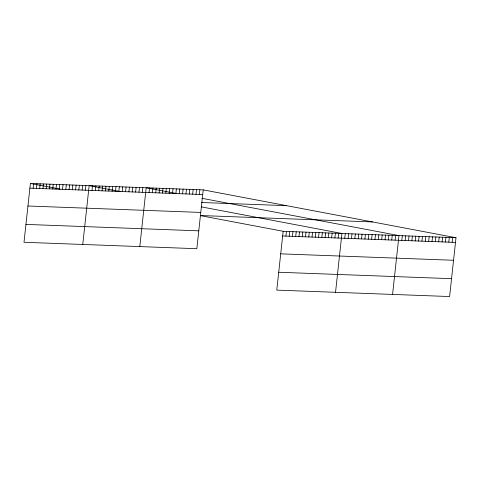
<?xml version="1.0" encoding="UTF-8"?>
<svg xmlns="http://www.w3.org/2000/svg" width="480" height="480" viewBox="0 0 480 480"><rect width="100%" height="100%" fill="white"/><g stroke="black" fill="none" stroke-linecap="round" stroke-linejoin="round"><path stroke-width="0.72" d="M30.39 183.456L24 242.274L196.836 248.706L203.226 189.882L30.39 183.456L60.048 189.066M33.144 188.256L33.654 183.576M36.408 188.376L36.918 183.696M39.678 188.502L40.182 183.816M42.942 188.622L43.446 183.942M46.206 188.742L46.716 184.062M49.47 188.862L49.98 184.182M52.734 188.988L53.244 184.302M55.998 189.108L56.508 184.428M59.262 189.228L59.772 184.548M62.526 189.348L63.036 184.668M65.796 189.474L66.3 184.788M69.06 189.594L69.564 184.914M72.324 189.714L72.834 185.034M75.588 189.834L76.098 185.154M78.852 189.954L79.362 185.274M82.116 190.08L82.626 185.4M85.38 190.2L85.89 185.52M82.764 244.458L89.154 185.64L120.048 191.49M92.004 190.446L92.508 185.766M95.358 190.572L95.862 185.892M98.712 190.698L99.222 186.012M102.066 190.818L102.576 186.138M105.42 190.944L105.93 186.264M108.774 191.07L109.284 186.39M112.134 191.196L112.638 186.516M115.488 191.322L115.998 186.636M118.842 191.442L119.352 186.762M122.196 191.568L122.706 186.888M125.55 191.694L126.06 187.014M128.91 191.82L129.414 187.14M132.264 191.946L132.768 187.26M135.618 192.066L136.128 187.386M138.972 192.192L139.482 187.512M142.326 192.318L142.836 187.638M139.8 246.582L146.19 187.764L175.848 193.374M149.04 192.57L149.544 187.884M152.394 192.69L152.904 188.01M155.748 192.816L156.258 188.136M159.102 192.942L159.612 188.262M162.456 193.068L162.966 188.388M165.816 193.194L166.32 188.508M169.17 193.314L169.674 188.634M172.524 193.44L173.034 188.76M175.878 193.566L176.388 188.886M179.232 193.692L179.742 189.012M182.586 193.818L183.096 189.132M185.946 193.938L186.45 189.258M189.3 194.064L189.81 189.384M192.654 194.19L193.164 189.51M196.008 194.316L196.518 189.636M199.362 194.442L199.872 189.756M200.364 215.628L283.164 231.294L276.774 290.118L449.61 296.544L456 237.726L203.226 189.882M285.918 236.1L286.428 231.42M289.182 236.22L289.692 231.54M292.446 236.34L292.956 231.66M295.71 236.466L296.22 231.78M298.98 236.586L299.484 231.906M302.244 236.706L302.748 232.026M305.508 236.826L306.018 232.146M308.772 236.952L309.282 232.266M312.036 237.072L312.546 232.392M315.3 237.192L315.81 232.512M318.564 237.312L319.074 232.632M321.828 237.432L322.338 232.752M325.098 237.558L325.602 232.878M328.362 237.678L328.866 232.998M331.626 237.798L332.136 233.118M334.89 237.918L335.4 233.238M338.154 238.044L338.664 233.364M335.538 292.302L341.928 233.484L201.216 206.85M344.772 238.29L345.282 233.61M348.126 238.416L348.636 233.73M351.486 238.536L351.99 233.856M354.84 238.662L355.35 233.982M358.194 238.788L358.704 234.108M361.548 238.914L362.058 234.234M364.902 239.04L365.412 234.354M368.262 239.16L368.766 234.48M371.616 239.286L372.12 234.606M374.97 239.412L375.48 234.732M378.324 239.538L378.834 234.858M381.678 239.664L382.188 234.978M385.032 239.784L385.542 235.104M388.392 239.91L388.896 235.23M391.746 240.036L392.256 235.356M395.1 240.162L395.61 235.482M392.574 294.426L398.964 235.602L201.804 198.288M401.808 240.408L402.318 235.728M405.168 240.534L405.672 235.854M408.522 240.66L409.026 235.98M411.876 240.786L412.386 236.106M415.23 240.906L415.74 236.226M418.584 241.032L419.094 236.352M421.938 241.158L422.448 236.478M425.298 241.284L425.802 236.604M428.652 241.41L429.162 236.73M432.006 241.53L432.516 236.85M435.36 241.656L435.87 236.976M438.714 241.782L439.224 237.102M442.074 241.908L442.578 237.228M445.428 242.034L445.932 237.354M448.782 242.154L449.292 237.474M452.136 242.28L452.646 237.6M29.88 188.136L202.716 194.562M201.426 202.5L286.644 205.674M27.942 206.004L200.778 212.43M200.4 215.532L372.588 221.94M283.164 231.294L456 237.726M25.938 224.406L198.78 230.838M282.654 235.98L455.49 242.406M280.716 253.842L453.552 260.274M278.712 272.25L451.548 278.682"/></g></svg>
